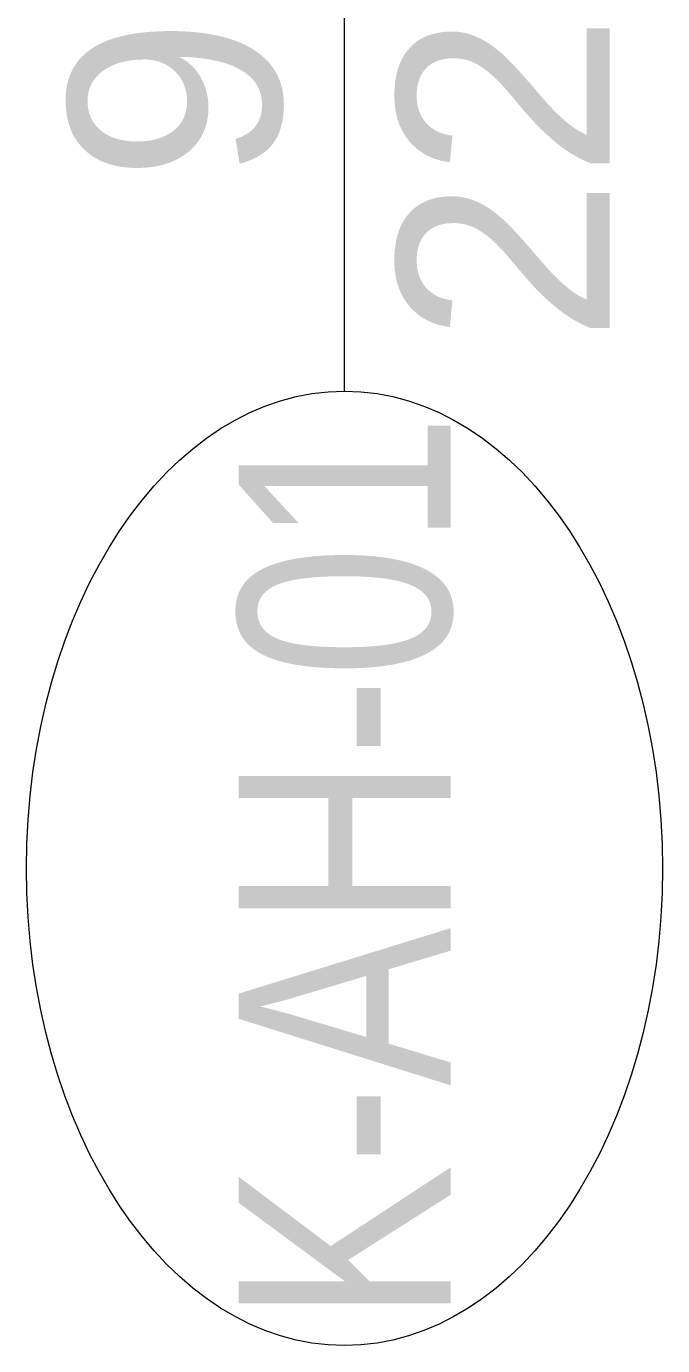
# Model space of a CAD drawing. Extents: x -1286 to 34975, y -230 to 6637.
# Drawn here: x 31278.4 to 31308.4, y 3222.4 to 3284.6 of the extents above; entities that cross this region are included whole.
import ezdxf
from ezdxf.enums import TextEntityAlignment as Align

# ---------------------------------------------------------------- set-up
doc = ezdxf.new("R2010")
doc.units = 0
doc.header["$LTSCALE"] = 20
doc.layers.get('0').update_dxf_attribs({"color": 9, "lineweight": 9})
doc.layers.add('22', color=8, linetype='Continuous', lineweight=9)
doc.styles.add('Arial', font='arial.ttf', dxfattribs={"height": 2.5})

# ---------------------------------------------------------------- blocks, each defined once
blk = doc.blocks.new('0_doorno')
blk.add_lwpolyline([(4.5, 0), (12.5, 0)])
blk.add_ellipse((0, 0), major_axis=(-4.5, 0), ratio=0.666667)
at = {"style": 'Arial'}
blk.add_attdef('YUKSEKLIK', text='', height=2, dxfattribs=at).set_placement((5, 5.9), align=Align.TOP_LEFT)
blk.add_attdef('KAPINO', text='', height=1.4, dxfattribs=at).set_placement((-0.019, -0.035), align=Align.MIDDLE)
blk.add_attdef('GENISLIK', text='', height=2, dxfattribs=at).set_placement((5, -1.895), align=Align.BOTTOM_LEFT)

msp = doc.modelspace()

# ---------------------------------------------------------------- block references
at = {"layer": '22'}
ref = msp.add_blockref('0_doorno', (31293.438, 3244.881), dxfattribs=dict(at, xscale=5, yscale=5, zscale=5, rotation=90))
ref.add_attrib('KAPINO', 'K-AH-01', dxfattribs={"layer": '0', "height": 10, "rotation": 90, "style": 'Arial', "width": 0.8}).set_placement((31293.438, 3244.881), align=Align.MIDDLE)
ref.add_attrib('GENISLIK', '90', dxfattribs={"layer": '0', "height": 10, "rotation": 90, "style": 'Arial'}).set_placement((31293.438, 3277.248), align=Align.BOTTOM_LEFT)
ref.add_attrib('YUKSEKLIK', '220', dxfattribs={"layer": '0', "height": 10, "rotation": 90, "style": 'Arial'}).set_placement((31295.938, 3269.649), align=Align.TOP_LEFT)

doc.saveas('drawing.dxf')
